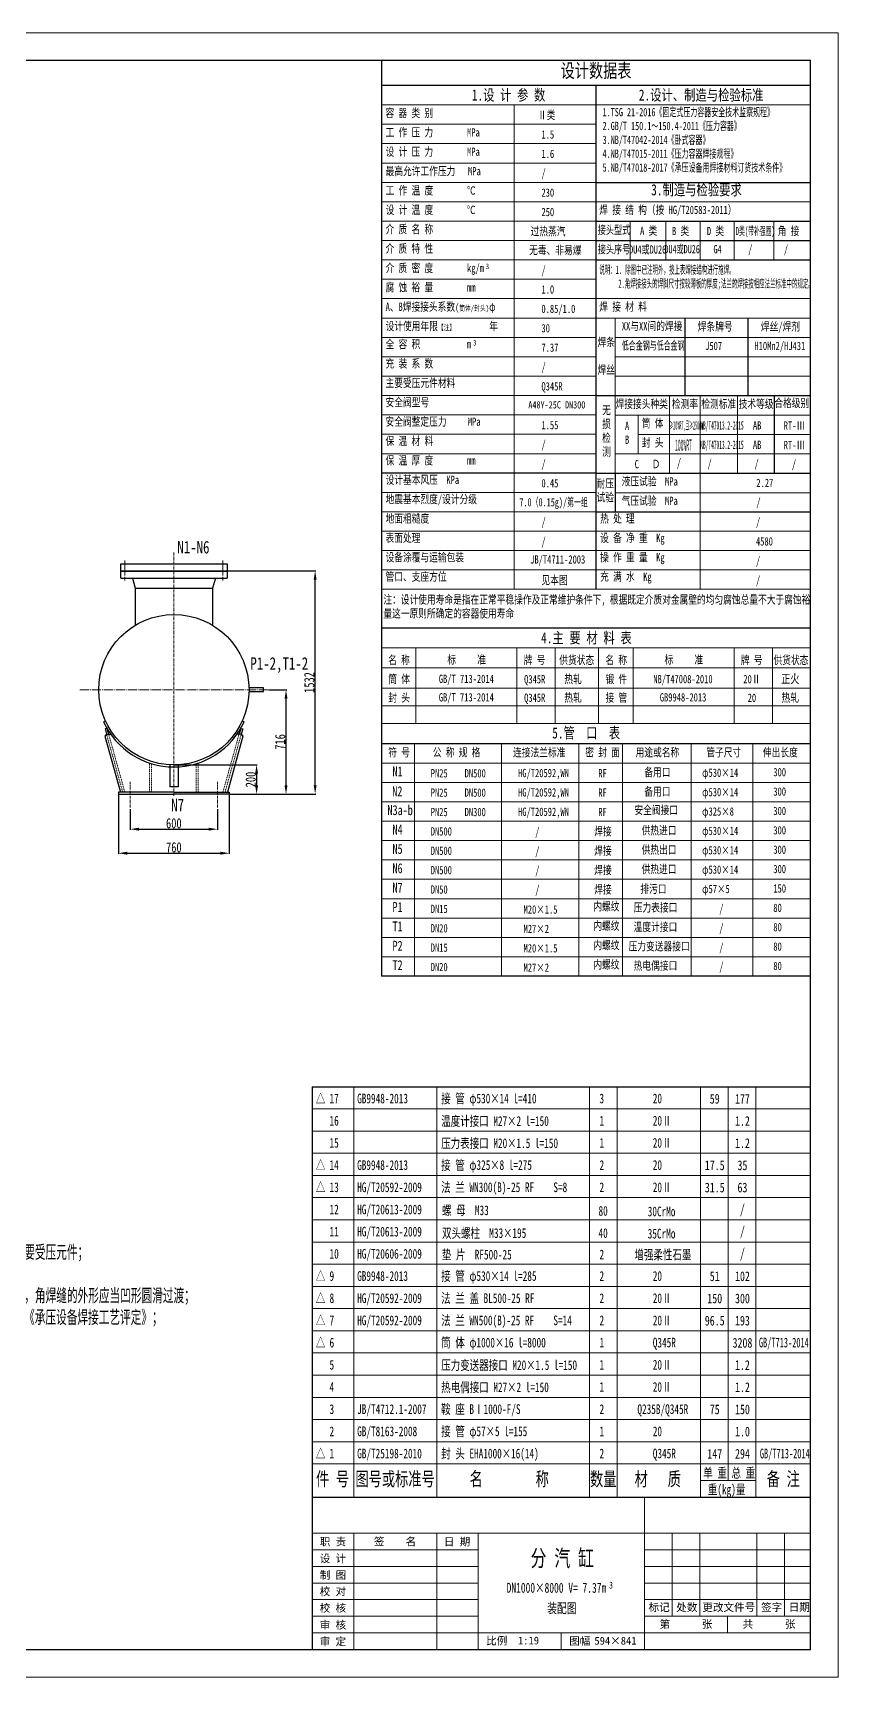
# Model space of a CAD drawing. Header units: millimetres. Extents: x -6371 to 767738, y -126878 to 1396.
# Drawn here: x 519814 to 525342, y -126878 to -115592 of the extents above; entities that cross this region are included whole.
import ezdxf
from ezdxf.enums import TextEntityAlignment as Align

# ---------------------------------------------------------------- set-up
doc = ezdxf.new("R2010")
doc.units = ezdxf.units.MM
doc.header["$LTSCALE"] = 25
doc.header["$PDMODE"] = 1
for name, pattern in [('XX-S', [0.5, 0.3, -0.2]), ('ZXX-L', [3.28, 2.5, -0.3, 0.18, -0.3]), ('ZXX-S', [1.27, 0.75, -0.2, 0.12, -0.2])]:
    doc.linetypes.add(name, pattern=pattern)
doc.layers.get('Defpoints').update_dxf_attribs({"linetype": 'CONTINUOUS'})
for name, color, linetype, lineweight in [('A 粗实线', 1, 'CONTINUOUS', 25), ('B 细实线', 7, 'CONTINUOUS', 15), ('C 文 字', 2, 'CONTINUOUS', 20), ('D 短中心线', 3, 'ZXX-S', 18), ('E 长中心线', 3, 'ZXX-L', 15), ('F 短虚线', 6, 'XX-S', 20), ('J 标注尺寸', 2, 'CONTINUOUS', 15)]:
    doc.layers.add(name, color=color, linetype=linetype, lineweight=lineweight)
doc.styles.add('HZTXT', font='SIMFANG.TTF', dxfattribs={"width": 0.75})
doc.styles.add('标题中文', font='SIMFANG.TTF', dxfattribs={"width": 0.7})
doc.dimstyles.new('通用标注4.0', dxfattribs={"dimtxt": 70, "dimasz": 60, "dimexe": 5, "dimexo": 5, "dimgap": 5, "dimtad": 1, "dimdec": 0, "dimzin": 0, "dimdsep": 46, "dimtxsty": 'HZTXT', "dimcen": 5, "dimadec": 0, "dimazin": 0, "dimtfac": 0.375, "dimtdec": 0, "dimtmove": 2, "dimatfit": 3, "dimfxl": 0, "dimtzin": 0, "dimarcsym": 0})

# ---------------------------------------------------------------- blocks, each defined once
blk = doc.blocks.new('*D105')
at = {"layer": 'Defpoints', "color": 0}
for p in [(520482, -120915), (521082, -120915), (521082, -121058)]:
    blk.add_point(p, dxfattribs=at)
at = {"layer": 'J 标注尺寸', "color": 0, "lineweight": -2}
for p, q in [((520482, -120920), (520482, -121063)), ((521082, -120920), (521082, -121063)), ((520542, -121058), (521022, -121058))]:
    blk.add_line(p, q, dxfattribs=at)
at = {"layer": 'J 标注尺寸', "color": 0}
for points in [[(520542, -121048), (520542, -121068), (520482, -121058)], [(521022, -121048), (521022, -121068), (521082, -121058)]]:
    blk.add_solid(points, dxfattribs=at)
at = {"layer": 'J 标注尺寸', "color": 0, "insert": (520782, -121018), "char_height": 70, "attachment_point": 5, "style": 'HZTXT'}
blk.add_mtext('600', dxfattribs=at)
blk = doc.blocks.new('*D106')
at = {"layer": 'Defpoints', "color": 0}
for p in [(520402, -120817), (521162, -120817), (521162, -121223)]:
    blk.add_point(p, dxfattribs=at)
at = {"layer": 'J 标注尺寸', "color": 0, "lineweight": -2}
for p, q in [((520402, -120822), (520402, -121228)), ((521162, -120822), (521162, -121228)), ((520462, -121223), (521102, -121223))]:
    blk.add_line(p, q, dxfattribs=at)
at = {"layer": 'J 标注尺寸', "color": 0}
for points in [[(520462, -121213), (520462, -121233), (520402, -121223)], [(521102, -121213), (521102, -121233), (521162, -121223)]]:
    blk.add_solid(points, dxfattribs=at)
at = {"layer": 'J 标注尺寸', "color": 0, "insert": (520782, -121183), "char_height": 70, "attachment_point": 5, "style": 'HZTXT'}
blk.add_mtext('760', dxfattribs=at)
blk = doc.blocks.new('*D107')
at = {"layer": 'Defpoints', "color": 0}
for p in [(520782, -120617), (521162, -120817), (521350, -120817)]:
    blk.add_point(p, dxfattribs=at)
at = {"layer": 'J 标注尺寸', "color": 0, "lineweight": -2}
for p, q in [((520787, -120617), (521355, -120617)), ((521350, -120677), (521350, -120757)), ((521167, -120817), (521355, -120817))]:
    blk.add_line(p, q, dxfattribs=at)
at = {"layer": 'J 标注尺寸', "color": 0}
for points in [[(521340, -120677), (521360, -120677), (521350, -120617)], [(521340, -120757), (521360, -120757), (521350, -120817)]]:
    blk.add_solid(points, dxfattribs=at)
at = {"layer": 'J 标注尺寸', "color": 0, "insert": (521310, -120717), "char_height": 70, "attachment_point": 5, "rotation": 90, "style": 'HZTXT'}
blk.add_mtext('200', dxfattribs=at)
blk = doc.blocks.new('*D109')
at = {"layer": 'Defpoints', "color": 0}
for p in [(521427, -120101), (521552, -120101), (521162, -120817)]:
    blk.add_point(p, dxfattribs=at)
at = {"layer": 'J 标注尺寸', "color": 0, "lineweight": -2}
for p, q in [((521432, -120101), (521557, -120101)), ((521552, -120757), (521552, -120161)), ((521167, -120817), (521557, -120817))]:
    blk.add_line(p, q, dxfattribs=at)
at = {"layer": 'J 标注尺寸', "color": 0}
for points in [[(521542, -120161), (521562, -120161), (521552, -120101)], [(521542, -120757), (521562, -120757), (521552, -120817)]]:
    blk.add_solid(points, dxfattribs=at)
at = {"layer": 'J 标注尺寸', "color": 0, "insert": (521512, -120459), "char_height": 70, "attachment_point": 5, "rotation": 90, "style": 'HZTXT'}
blk.add_mtext('716', dxfattribs=at)
blk = doc.blocks.new('*D108')
at = {"layer": 'Defpoints', "color": 0}
for p in [(521047, -119285), (521752, -119285), (521162, -120817)]:
    blk.add_point(p, dxfattribs=at)
at = {"layer": 'J 标注尺寸', "color": 0, "lineweight": -2}
for p, q in [((521052, -119285), (521757, -119285)), ((521752, -120757), (521752, -119345)), ((521167, -120817), (521757, -120817))]:
    blk.add_line(p, q, dxfattribs=at)
at = {"layer": 'J 标注尺寸', "color": 0}
for points in [[(521742, -119345), (521762, -119345), (521752, -119285)], [(521742, -120757), (521762, -120757), (521752, -120817)]]:
    blk.add_solid(points, dxfattribs=at)
at = {"layer": 'J 标注尺寸', "color": 0, "insert": (521712, -120051), "char_height": 70, "attachment_point": 5, "rotation": 90, "style": 'HZTXT'}
blk.add_mtext('1532', dxfattribs=at)

msp = doc.modelspace()

# ---------------------------------------------------------------- linework, layer by layer
at = {"layer": 'A 粗实线'}
for p, q in [((522206.6, -115782.2), (522206.6, -122067.2)), ((525151.6, -115953.5), (522206.6, -115953.5)), ((523679.1, -115953.5), (523679.1, -119411.5)), ((523679.1, -116618.5), (525151.6, -116618.5)), ((523679.1, -116884.5), (525151.6, -116884.5)), ((523679.1, -117017.5), (525151.6, -117017.5)), ((523679.1, -117150.5), (525151.6, -117150.5)), ((524289.6, -117549.5), (524289.6, -118081.5)), ((524722.8, -117549.5), (524722.8, -118081.5)), ((523679.1, -118081.5), (525151.6, -118081.5)), ((524901.9, -118081.5), (524901.9, -118613.5)), ((523679.1, -118613.5), (522206.6, -118613.5)), ((523679.1, -118613.5), (525151.6, -118613.5)), ((523812.1, -118615.3), (523812.1, -118879.5)), ((523679.1, -118879.5), (525151.6, -118879.5)), ((520417.2, -119284.8), (520417.2, -119236.8)), ((520417.2, -119236.8), (521147.2, -119236.8)), ((520417.2, -119284.8), (521147.2, -119284.8)), ((520417.2, -119335.8), (520417.2, -119287.8)), ((520417.2, -119287.8), (521147.2, -119287.8)), ((520474.7, -119287.8), (520474.7, -119284.8)), ((520474.7, -119284.8), (521089.7, -119284.8)), ((521089.7, -119284.8), (521089.7, -119287.8)), ((521147.2, -119236.8), (521147.2, -119284.8)), ((521147.2, -119287.8), (521147.2, -119335.8)), ((520417.2, -119335.8), (521147.2, -119335.8)), ((520497.2, -119335.8), (520517.2, -119402.8)), ((520517.2, -119402.8), (520517.2, -119658)), ((520517.2, -119402.8), (521047.2, -119402.8)), ((521067.2, -119335.8), (521047.2, -119402.8)), ((521047.2, -119402.8), (521047.2, -119658)), ((525151.6, -119679.3), (522206.6, -119679.3)), ((521398.3, -120088), (521298.1, -120088)), ((521298.1, -120113.6), (521398.3, -120113.6)), ((521398.3, -120113.6), (521398.3, -120088)), ((520312.6, -120314.7), (520299.9, -120320.5)), ((520320, -120406.3), (520307.8, -120418.4)), ((520307.8, -120418.4), (520415.1, -120802.8)), ((520323.2, -120365.8), (520309.8, -120369.6)), ((520309.8, -120369.6), (520320, -120406.3)), ((520320, -120406.3), (520349.1, -120406.3)), ((520323.2, -120365.8), (520334.5, -120406.3)), ((521256.6, -120418.4), (521149.3, -120802.8)), ((521244.5, -120406.3), (521215.4, -120406.3)), ((521241.2, -120365.8), (521229.9, -120406.3)), ((521241.2, -120365.8), (521254.7, -120369.6)), ((521254.7, -120369.6), (521244.5, -120406.3)), ((521244.5, -120406.3), (521256.6, -120418.4)), ((521251.8, -120314.7), (521264.6, -120320.5)), ((525151.6, -120471.2), (522206.6, -120471.2)), ((520753.7, -120616), (520753.7, -120766.8)), ((520810.7, -120616), (520810.7, -120766.8)), ((520782.2, -120802.8), (520402.2, -120802.8)), ((520402.2, -120802.8), (520402.2, -120816.8)), ((520402.2, -120816.8), (520782.2, -120816.8)), ((520810.7, -120766.8), (520753.7, -120766.8)), ((520810.7, -120766.8), (520753.7, -120766.8)), ((520782.2, -120802.8), (521162.2, -120802.8)), ((521162.2, -120816.8), (520782.2, -120816.8)), ((521162.2, -120802.8), (521162.2, -120816.8)), ((525151.6, -122067.2), (522206.6, -122067.2)), ((521731.6, -122825.6), (525151.6, -122825.6)), ((521731.6, -125643.2), (525151.6, -125643.2))]:
    msp.add_line(p, q, dxfattribs=at)
at = {"layer": 'A 粗实线', "color": 1}
msp.add_line((521731.6, -122825.6), (521731.6, -126688.2), dxfattribs=at)
at = {"layer": 'A 粗实线', "color": 5}
msp.add_lwpolyline([(509837.6, -126688.2), (525151.6, -126688.2), (525151.6, -115782.2), (509837.6, -115782.2)], close=True, dxfattribs=at)
at = {"layer": 'A 粗实线'}
msp.add_circle((520782.2, -120100.8), 516, dxfattribs=at)
for start, end in [(204.48738, 270), (270, 335.51262)]:
    msp.add_arc((520782.2, -120100.8), 530, start, end, dxfattribs=at)
at = {"layer": 'B 细实线'}
for p, q in [((525151.6, -116086.5), (522206.6, -116086.5)), ((523118.6, -116086.5), (523118.6, -119411.5)), ((523679.1, -116219.5), (522206.6, -116219.5)), ((523679.1, -116352.5), (522206.6, -116352.5)), ((523679.1, -116485.5), (522206.6, -116485.5)), ((523679.1, -116618.5), (522206.6, -116618.5)), ((523679.1, -116751.5), (522206.6, -116751.5)), ((525151.6, -116751.5), (523679.1, -116751.5)), ((523679.1, -116884.5), (522206.6, -116884.5)), ((523913.9, -116884.5), (523913.9, -117150.5)), ((524159, -116884.5), (524159, -117150.5)), ((524394, -116884.5), (524394, -117150.5)), ((524629.2, -116884.5), (524629.2, -117150.5)), ((524900.1, -116884.5), (524900.1, -117150.5)), ((523679.1, -117017.5), (522206.6, -117017.5)), ((523679.1, -117150.5), (522206.6, -117150.5)), ((523679.1, -117283.5), (522206.6, -117283.5)), ((523679.1, -117416.5), (522206.6, -117416.5)), ((525151.6, -117416.5), (523679.1, -117416.5)), ((523679.1, -117549.5), (522206.6, -117549.5)), ((525151.6, -117549.5), (523679.1, -117549.5)), ((523812.1, -117549.5), (523812.1, -118615.3)), ((523679.1, -117682.5), (522206.6, -117682.5)), ((525151.6, -117682.5), (523812.1, -117682.5)), ((523679.1, -117815.5), (522206.6, -117815.5)), ((525151.6, -117815.5), (523812.1, -117815.5)), ((523679.1, -117948.5), (522206.6, -117948.5)), ((525151.6, -117948.5), (523812.1, -117948.5)), ((523679.1, -118081.5), (522206.6, -118081.5)), ((524185.3, -118083.3), (524185.3, -118613.5)), ((524394.4, -118081.5), (524394.4, -119411.5)), ((524650.6, -118083.3), (524650.6, -118613.5)), ((523679.1, -118214.5), (522206.6, -118214.5)), ((525151.6, -118216.3), (523812.1, -118216.3)), ((523969.4, -118216.3), (523969.4, -118482.3)), ((523679.1, -118347.5), (522206.6, -118347.5)), ((525151.6, -118349.3), (523969.4, -118349.3)), ((525151.6, -118349.3), (524002.1, -118349.3)), ((523679.1, -118480.5), (522206.6, -118480.5)), ((525151.6, -118482.3), (523812.1, -118482.3)), ((523679.1, -118746.5), (522206.6, -118746.5)), ((525151.6, -118748.3), (523812.1, -118748.3)), ((523679.1, -118879.5), (522206.6, -118879.5)), ((523679.1, -119012.5), (522206.6, -119012.5)), ((523679.1, -119012.5), (525151.6, -119012.5)), ((523679.1, -119145.5), (522206.6, -119145.5)), ((523679.1, -119145.5), (525151.6, -119145.5)), ((523679.1, -119278.5), (522206.6, -119278.5)), ((523679.1, -119278.5), (525151.6, -119278.5)), ((523679.1, -119411.5), (522206.6, -119411.5)), ((523679.1, -119411.5), (525151.6, -119411.5)), ((525151.6, -119812.3), (522206.6, -119812.3)), ((522443.3, -120332.9), (522443.3, -119812.3)), ((523137.1, -120332.9), (523137.1, -119812.3)), ((523400.4, -120332.9), (523400.4, -119812.3)), ((523697.5, -120332.9), (523697.5, -119812.3)), ((523934.2, -120332.9), (523934.2, -119812.3)), ((524628, -120332.9), (524628, -119812.3)), ((524891.3, -120332.9), (524891.3, -119812.3)), ((522206.6, -119951.5), (525151.6, -119951.5)), ((522206.6, -120089.7), (525151.6, -120089.7)), ((525151.6, -120211.3), (522206.6, -120211.3)), ((525151.6, -120332.9), (522206.6, -120332.9)), ((525151.6, -120471.2), (522206.6, -120471.2)), ((522434.6, -120471.2), (522434.6, -122067.2)), ((523031.3, -120471.2), (523031.3, -122067.2)), ((523562, -120471.2), (523562, -122067.2)), ((523862.2, -120471.2), (523862.2, -122067.2)), ((524332.1, -120471.2), (524332.1, -122067.2)), ((524756.5, -120471.2), (524756.5, -122067.2)), ((525151.6, -120604.2), (522206.6, -120604.2)), ((525151.6, -120737.2), (522206.6, -120737.2)), ((525151.6, -120870.2), (522206.6, -120870.2)), ((525151.6, -121003.2), (522206.6, -121003.2)), ((525151.6, -121136.2), (522206.6, -121136.2)), ((525151.6, -121269.2), (522206.6, -121269.2)), ((525151.6, -121402.2), (522206.6, -121402.2)), ((525151.6, -121535.2), (522206.6, -121535.2)), ((525151.6, -121668.2), (522206.6, -121668.2)), ((525151.6, -121801.2), (522206.6, -121801.2)), ((525151.6, -121934.2), (522206.6, -121934.2)), ((522017.2, -125643.2), (522017.2, -122825.6)), ((522588.3, -125643.2), (522588.3, -122825.6)), ((523635.4, -125643.2), (523635.4, -122825.6)), ((523825.8, -125643.2), (523825.8, -122825.6)), ((524396.9, -125643.2), (524396.9, -122825.6)), ((524587.3, -125529), (524587.3, -122825.6)), ((524777.7, -125643.2), (524777.7, -122825.6)), ((521731.6, -122977.9), (525151.6, -122977.9)), ((521731.6, -123130.2), (525151.6, -123130.2)), ((521731.6, -123282.5), (525151.6, -123282.5)), ((521731.6, -123434.8), (525151.6, -123434.8)), ((521731.6, -123587.1), (525151.6, -123587.1)), ((521731.6, -123739.4), (525151.6, -123739.4)), ((521731.6, -123891.7), (525151.6, -123891.7)), ((521731.6, -124044), (525151.6, -124044)), ((521731.6, -124196.3), (525151.6, -124196.3)), ((521731.6, -124348.6), (525151.6, -124348.6)), ((521731.6, -124500.9), (525151.6, -124500.9)), ((521731.6, -124653.2), (525151.6, -124653.2)), ((521731.6, -124805.5), (525151.6, -124805.5)), ((521731.6, -124957.8), (525151.6, -124957.8)), ((521731.6, -125110.1), (525151.6, -125110.1)), ((521731.6, -125262.4), (525151.6, -125262.4)), ((521731.6, -125414.8), (525151.6, -125414.8)), ((524396.9, -125529), (524777.7, -125529)), ((524011.6, -125643.2), (524011.6, -126688.2)), ((521731.6, -125890.2), (525151.6, -125890.2)), ((522016.6, -125890.2), (522016.6, -126688.2)), ((522586.6, -125890.2), (522586.6, -126688.2)), ((522871.6, -125890.2), (522871.6, -126688.2)), ((524201.6, -125890.2), (524201.6, -126460.2)), ((524391.6, -125890.2), (524391.6, -126460.2)), ((524783.9, -125890.2), (524783.9, -126460.2)), ((524973.9, -125890.2), (524973.9, -126460.2)), ((521731.6, -126004.2), (522871.6, -126004.2)), ((524011.6, -126004.2), (525151.6, -126004.2)), ((521731.6, -126118.2), (522871.6, -126118.2)), ((524011.6, -126118.2), (525151.6, -126118.2)), ((521731.6, -126232.2), (522871.6, -126232.2)), ((524011.6, -126232.2), (525151.6, -126232.2)), ((521731.6, -126346.2), (522871.6, -126346.2)), ((524011.6, -126346.2), (525151.6, -126346.2)), ((521731.6, -126460.2), (522871.6, -126460.2)), ((524011.6, -126460.2), (525151.6, -126460.2)), ((524581.6, -126574.2), (524581.6, -126460.2)), ((521731.6, -126574.2), (525151.6, -126574.2)), ((523441.6, -126574.2), (523441.6, -126688.2))]:
    msp.add_line(p, q, dxfattribs=at)
msp.add_lwpolyline([(509362.6, -126878.2), (525341.6, -126878.2), (525341.6, -115592.2), (509362.6, -115592.2)], close=True, dxfattribs=at)
at = {"layer": 'D 短中心线'}
for p, q in [((520782.2, -119158.7), (520782.2, -120830.9)), ((520446, -119212.8), (520446, -119308.8)), ((520446, -119263.8), (520446, -119359.8)), ((521118.5, -119212.8), (521118.5, -119308.8)), ((521118.5, -119263.8), (521118.5, -119359.8)), ((520482.2, -120732.8), (520482.2, -120914.8)), ((521082.2, -120732.8), (521082.2, -120914.8))]:
    msp.add_line(p, q, dxfattribs=at)
at = {"layer": 'E 长中心线'}
msp.add_line((520137.2, -120100.8), (521427.2, -120100.8), dxfattribs=at)
at = {"layer": 'F 短虚线'}
for p, q in [((520430.7, -120802.8), (520320, -120406.3)), ((520445.2, -120802.8), (520334.5, -120406.3)), ((521119.2, -120802.8), (521229.9, -120406.3)), ((521133.8, -120802.8), (521244.5, -120406.3)), ((520615.2, -120802.8), (520615.2, -120603.8)), ((520629.2, -120802.8), (520629.2, -120608.2)), ((520935.2, -120802.8), (520935.2, -120608.2)), ((520949.2, -120802.8), (520949.2, -120603.8))]:
    msp.add_line(p, q, dxfattribs=at)

# ---------------------------------------------------------------- texts
at = {"layer": 'A 粗实线', "color": 2, "style": 'HZTXT'}
for s, width, p in [('A 类', 0.75, (524041.3, -116950.2)), ('B 类', 0.75, (524260.2, -116952.1)), ('D 类', 0.75, (524500.2, -116952.1)), ('D类(带补强圈)', 0.5, (524773.1, -116952.1)), ('角 接', 0.75, (525001.3, -116952.1)), ('DU4或DU26 ', 0.7, (524048.6, -117078.8)), ('DU4或DU26 ', 0.6, (524285.1, -117076.7)), ('G4', 0.7, (524514.4, -117076.7)), ('/', 0.7, (524738.5, -117076.7)), ('/', 0.7, (524984.3, -117076.7))]:
    msp.add_text(s, height=57, dxfattribs=dict(at, width=width)).set_placement(p, align=Align.MIDDLE_CENTER)
at = {"layer": 'A 粗实线', "color": 2, "char_height": 57, "width": 238.476, "attachment_point": 1, "style": 'HZTXT'}
for s, insert in [('{\\W0.7;接头型式}', (523691.8, -116915.8)), ('{\\W0.7;接头序号}', (523691.8, -117048.8))]:
    msp.add_mtext(s, dxfattribs=dict(at, insert=insert))
at = {"layer": 'C 文 字', "style": 'HZTXT', "width": 0.75}
for s, p in [('名 称', (522253.1, -119925.6)), ('标     准', (522659.2, -119922.9)), ('牌 号', (523183.5, -119925.6)), ('供货状态', (523427.7, -119925.6)), ('名 称', (523744, -119925.6)), ('标     准', (524150.1, -119922.9)), ('牌 号', (524674.5, -119925.6)), ('供货状态', (524897.9, -119925.6))]:
    msp.add_text(s, height=57, dxfattribs=at).set_placement(p)
for s, height, p in [('筒 体', 57, (522328.6, -120056.3)), ('GB/T 713-2014', 57, (522789.7, -120054.5)), ('Q345R', 57, (523259.1, -120057.2)), ('热轧', 57, (523522.4, -120056.3)), ('锻 件', 57, (523819.5, -120056.3)), ('NB/T47008-2010', 57, (524276.7, -120056.3)), ('20Ⅱ', 57, (524750, -120056.3)), ('正火', 59.64, (525013.3, -120056.3)), ('封 头', 57, (522328.6, -120184)), ('GB/T 713-2014', 57, (522789.7, -120181.3)), ('Q345R', 57, (523259.1, -120184)), ('热轧', 57, (523522.4, -120184)), ('接 管', 57, (523819.5, -120184)), ('GB9948-2013', 57, (524277.5, -120181.4)), ('20', 57, (524750, -120184.4)), ('热轧', 57, (525013.3, -120184.4))]:
    msp.add_text(s, height=height, dxfattribs=at).set_placement(p, align=Align.CENTER)
for s, height, p in [('59', 66.63, (524494.7, -122908.8)), ('177', 66.63, (524685, -122908.8)), ('1.2', 66.63, (524685, -123061.1)), ('1.2', 66.63, (524685, -123213.4)), ('17.5', 66.63, (524494.7, -123365.7)), ('35', 66.63, (524685, -123365.7)), ('31.5', 66.63, (524494.7, -123518)), ('63', 66.63, (524685, -123518)), ('/', 66.6, (524685, -123670.3)), ('/', 66.6, (524685, -123822.6)), ('/', 66.6, (524685, -123974.9)), ('51', 66.63, (524494.7, -124127.2)), ('102', 66.63, (524685, -124127.2)), ('150', 66.63, (524494.7, -124279.5)), ('300', 66.63, (524685, -124279.5)), ('96.5', 66.63, (524494.7, -124431.8)), ('193', 66.63, (524685, -124431.8)), ('3208', 66.63, (524685, -124584.1)), ('1.2', 66.63, (524685, -124736.4)), ('1.2', 66.63, (524685, -124888.7)), ('75', 66.63, (524494.7, -125041)), ('150', 66.63, (524685, -125041)), ('1.0', 66.63, (524685, -125193.3)), ('147', 66.63, (524494.7, -125345.6)), ('294', 66.63, (524685, -125345.6))]:
    msp.add_text(s, height=height, dxfattribs=at).set_placement(p, align=Align.MIDDLE)
at = {"layer": 'C 文 字', "style": '标题中文', "oblique": 0.5}
msp.add_text('职 责', height=53.2, rotation=0.09587, dxfattribs=at).set_placement((521873.9, -125948.3), align=Align.MIDDLE_CENTER)
for s, p in [('签    名', (522300.5, -125946.3)), ('日 期', (522725.9, -125947.4)), ('设 计', (521873.9, -126062.3)), ('制 图', (521873.9, -126176.3)), ('校 对', (521873.9, -126288.3)), ('校 核', (521873.9, -126402.3)), ('标记', (524112.9, -126397.2)), ('处数', (524302.9, -126397.2)), ('更改文件号', (524590.9, -126397.2)), ('签字', (524885.1, -126397.2)), ('日期', (525075.1, -126397.2)), ('审 核', (521873.9, -126518.3)), ('第      张', (524297.2, -126513)), ('共      张', (524867.2, -126513)), ('审 定', (521873.9, -126632.3)), ('比例', (522998.2, -126627.4)), ('1:19', (523216.4, -126627.4)), ('图幅', (523568.2, -126629.1)), ('594×841', (523813.2, -126629.1))]:
    msp.add_text(s, height=53.2, rotation=0.09587, dxfattribs=at).set_placement(p, align=Align.MIDDLE)
at = {"layer": 'C 文 字', "attachment_point": 1, "style": 'HZTXT'}
for s, insert, char_height, width in [('设计数据表', (523436.9, -115803.8), 95, 1472.5), ('1.设 计 参 数', (522827.2, -115980.5), 76, 912), ('2.设计、制造与检验标准', (523973.8, -115980.5), 76, 912), ('容 器 类 别', (522235.3, -116113.5), 57, 912), ('Ⅱ类', (523281, -116127.8), 57, 912), ('{\\W0.6;\\C2;1.TSG 21-2016《固定式压力容器安全技术监察规程》\\P2.GB/T 150.1～150.4-2011《压力容器》\\P3.NB/T47042-2014《卧式容器》 \\P4.NB/T47015-2011《压力容器焊接规程》\\P5.NB/T47018-2017《承压设备用焊接材料订货技术条件》}', (523724.8, -116107.6), 57, 1504.116), ('工 作 压 力        MPa', (522235.3, -116246.5), 57, 912), ('1.5', (523305.3, -116260.8), 57, 912), ('设 计 压 力        MPa', (522235.3, -116379.5), 57, 912), ('1.6', (523305.3, -116393.8), 57, 912), ('最高允许工作压力   MPa', (522235.3, -116512.5), 57, 912), ('/', (523305.3, -116526.8), 57, 912), ('工 作 温 度        ℃', (522235.3, -116645.5), 57, 912), ('230', (523305.3, -116659.8), 57, 912), (' 3.制造与检验要求', (524019.8, -116630.9), 76, 912), ('设 计 温 度        ℃', (522235.3, -116778.5), 57, 912), ('250', (523305.3, -116792.8), 57, 912), (' 焊 接 结 构（按 HG/T20583-2011）', (523673.1, -116778.5), 57, 1269.277), ('介 质 名 称', (522235.3, -116911.5), 57, 912), ('过热蒸汽', (523230.8, -116925.8), 57, 912), ('介 质 特 性', (522235.3, -117044.5), 57, 912), ('无毒、非易爆', (523220.9, -117054.8), 57, 912), ('介 质 密 度        kg/m', (522235.3, -117177.5), 57, 912), ('3', (522922.7, -117175.7), 38, 912), ('/', (523305.3, -117191.8), 57, 912), ('{\\W0.47;说明：1. 除图中已注明外，按上表焊接结构进行施焊。\\P      2.角焊接接头的焊脚尺寸按较薄板的厚度;法兰的焊接按相应法兰标准中的规定。}', (523702.5, -117189.4), 57, 1611.166), ('腐 蚀 裕 量        mm', (522235.3, -117310.5), 57, 912), ('1.0', (523305.3, -117324.8), 57, 912), ('A、B焊接接头系数{\\H0.8333x;(\\H0.8x;筒体/封头)}φ{\\H0.8333x;        } ', (522235.3, -117443.5), 57, 912), ('0.85/1.0', (523305.3, -117457.8), 57, 912), (' 焊 接 材 料', (523673.1, -117443.5), 57, 1269.277), ('设计使用年限{\\H0.6667x;【\\H1x;注】}        年', (522235.3, -117576.5), 57, 912), ('30', (523305.3, -117590.8), 57, 912), ('XX与XX间的焊接', (523856.9, -117576.5), 57, 912), ('焊条牌号', (524378.2, -117579.2), 57, 912), ('焊丝/焊剂', (524811.4, -117579.2), 57, 912), ('全 容 积           m', (522235.3, -117700.4), 57, 912), ('3', (522836.8, -117700.1), 38, 912), ('焊条\\P\\P焊丝', (523690.1, -117686.1), 57, 912), ('{\\W0.6;低合金钢与低合金钢}', (523856.9, -117709.5), 57, 912), ('J507', (524428.9, -117712.2), 57, 912), ('H10Mn2/HJ431', (524767.2, -117712.2), 57, 912), ('充 装 系 数', (522235.3, -117833.4), 57, 912), ('7.37', (523305.3, -117723.8), 57, 912), ('/', (523305.3, -117856.8), 57, 912), ('主要受压元件材料', (522235.3, -117966.4), 57, 912), ('Q345R', (523305.3, -117989.8), 57, 912), ('安全阀型号    ', (522235.3, -118099.4), 57, 912), ('{\\fSimSun|b0|i0|c134|p0;\\H0.875x;A48Y-25C DN300}', (523215, -118120.3), 57, 912), ('无\\P损\\P检\\P测', (523721.9, -118153.3), 57, 912), ('焊接接头种类', (523814, -118110.3), 57, 912), ('检测率', (524200.8, -118110.3), 57, 912), ('检测标准', (524402.8, -118110.3), 57, 912), ('技术等级', (524659.1, -118110.3), 57, 912), ('合格级别', (524903.8, -118104.5), 57, 912), ('安全阀整定压力     MPa', (522235.3, -118232.4), 57, 912), ('1.55', (523305.3, -118255.8), 57, 912), ('A\\PB', (523878.6, -118261), 57, 912), ('筒 体', (523994, -118243.3), 57, 912), ('{\\W0.3;≥20%RT,且≥250mm}', (524182.3, -118257.6), 57, 912), ('{\\W0.4;NB/T47013.2-2015}', (524395.4, -118257.6), 57, 912), ('AB', (524756.8, -118257.6), 57, 912), ('RT-Ⅲ', (524968.3, -118259.6), 57, 912), ('保 温 材 料', (522235.3, -118365.4), 57, 912), ('/', (523305.3, -118388.8), 57, 912), ('封 头', (523994, -118376.3), 57, 912), ('\\W0.3;100%RT', (524222.5, -118382.6), 78.235, 912), ('{\\W0.4;NB/T47013.2-2015}', (524395.4, -118390.6), 57, 912), ('保 温 厚 度        mm', (522235.3, -118498.4), 57, 912), ('AB', (524756.8, -118390.6), 57, 912), ('RT-Ⅲ', (524968.3, -118392.6), 57, 912), ('/', (523305.3, -118521.8), 57, 912), ('C   Ｄ', (523945.1, -118523.6), 57, 912), ('/', (524234.7, -118514.3), 57, 912), ('/', (524445.1, -118519), 57, 912), ('/', (524768.1, -118519), 57, 912), ('/', (525024.1, -118523.6), 57, 912), ('设计基本风压  KPa', (522235.3, -118631.4), 57, 912), ('0.45', (523305.3, -118654.8), 57, 912), ('耐压\\P试验', (523683.2, -118656.6), 57, 912), ('液压试验  MPa', (523856, -118642.3), 57, 912), ('2.27', (524780.2, -118652.4), 57, 912), ('地震基本烈度/设计分级', (522235.3, -118764.4), 57, 912), ('{\\W0.6;7.0（0.15g)/第一组}', (523153.8, -118785.2), 57, 912), ('气压试验  MPa', (523856, -118775.3), 57, 912), ('/', (524780.2, -118785.4), 57, 912), ('地面粗糙度', (522235.3, -118897.4), 57, 912), ('/', (523305.3, -118920.8), 57, 912), ('热 处 理', (523707.8, -118897.4), 57, 912), ('/', (524777.8, -118920.8), 57, 912), ('表面处理', (522235.3, -119030.4), 57, 912), ('/', (523305.3, -119053.8), 57, 912), ('设 备 净 重  Kg', (523707.8, -119030.4), 57, 912), ('4580', (524777.8, -119053.8), 57, 912), ('设备涂覆与运输包装', (522235.3, -119163.4), 57, 912), ('  JB/T4711-2003', (523169.8, -119177.8), 57, 912), ('操 作 重 量  Kg', (523707.8, -119163.4), 57, 912), ('管口、支座方位', (522235.3, -119296.4), 57, 912), ('充 满 水  Kg', (523707.8, -119296.4), 57, 912), ('/', (524777.8, -119186.8), 57, 912), ('见本图', (523305.3, -119319.8), 57, 912), ('/', (524777.8, -119319.8), 57, 912), ('{\\C2;注：设计使用寿命是指在正常平稳操作及正常维护条件下, 根据既定介质对金属壁的均匀腐蚀总量不大于腐蚀裕量这一原则所确定的容器使用寿命}', (522220.2, -119453.5), 57, 2929.795), ('4.主 要 材 料 表', (523303.1, -119706.3), 76, 912), ('5.管  口  表', (523379.2, -120359.1), 76, 912), (' 符 号', (522225.1, -120502.2), 57, 912), ('公 称 规 格', (522559.6, -120502.2), 57, 912), ('连接法兰标准', (523110.6, -120502.2), 57, 912), ('密 封 面', (523605.9, -120502.2), 57, 912), ('用途或名称', (523951.7, -120502.2), 57, 912), ('管子尺寸', (524436.8, -120502.2), 57, 912), ('伸出长度', (524825.7, -120502.2), 57, 912), ('N1', (522282.8, -120627.1), 68.4, 1094.4), ('PN25    DN500', (522545.4, -120645.5), 57, 912), ('HG/T20592,WN', (523144.9, -120643.9), 57, 912), ('RF', (523695.6, -120645.6), 57, 912), ('备用口', (524011.6, -120638.7), 57, 912), ('φ530×14', (524407.9, -120641.9), 57, 912), ('300', (524897, -120637.9), 57, 912), ('N2 ', (522281.1, -120763.3), 68.4, 1094.4), ('PN25    DN500', (522545.4, -120778.5), 57, 912), ('HG/T20592,WN', (523144.9, -120776.9), 57, 912), ('RF', (523695.6, -120778.6), 57, 912), ('备用口', (524011.6, -120771.7), 57, 912), ('φ530×14', (524407.9, -120774.9), 57, 912), ('300', (524897, -120770.9), 57, 912), ('N3a-b', (522248.3, -120893.1), 68.4, 1094.4), ('PN25    DN300', (522545.4, -120911.5), 57, 912), ('HG/T20592,WN', (523144.9, -120909.9), 57, 912), ('RF', (523695.6, -120911.6), 57, 912), ('安全阀接口', (523943.3, -120898.4), 57, 912), ('φ325×8', (524407.9, -120907.9), 57, 912), ('300', (524897, -120903.9), 57, 912), ('N4', (522282.8, -121026.1), 68.4, 1094.4), ('DN500', (522545.4, -121044.5), 57, 912), ('/', (523262.3, -121047.1), 57, 912), ('焊接', (523667.7, -121044.6), 57, 912), ('供热进口', (523993, -121037.7), 57, 912), ('φ530×14', (524407.9, -121040.9), 57, 912), ('300', (524897, -121036.9), 57, 912), ('N5', (522282.8, -121159.1), 68.4, 1094.4), ('DN500', (522545.4, -121177.5), 57, 912), ('/', (523262.3, -121180.1), 57, 912), ('焊接', (523667.7, -121177.6), 57, 912), ('供热出口', (523993, -121170.7), 57, 912), ('φ530×14', (524407.9, -121173.9), 57, 912), ('300', (524897, -121169.9), 57, 912), ('N6', (522282.8, -121292.1), 68.4, 1094.4), ('DN500', (522545.4, -121310.5), 57, 912), ('/', (523262.3, -121313.1), 57, 912), ('焊接', (523667.7, -121310.6), 57, 912), ('供热进口', (523993, -121303.7), 57, 912), ('φ530×14', (524407.9, -121306.9), 57, 912), ('300', (524897, -121302.9), 57, 912), ('N7', (522282.8, -121425.1), 68.4, 1094.4), ('焊接', (523667.7, -121443.6), 57, 912), ('排污口', (523984, -121439.9), 57, 912), ('150', (524897, -121435.9), 57, 912), ('DN50', (522545.4, -121443.5), 57, 912), ('/', (523262.3, -121446.1), 57, 912), ('φ57×5', (524407.9, -121439.9), 57, 912), ('P1', (522282.8, -121558.1), 68.4, 1094.4), ('DN15', (522545.4, -121576.5), 57, 912), ('M20×1.5', (523182.5, -121580.7), 57, 912), ('内螺纹', (523661.4, -121559.5), 57, 912), ('压力表接口', (523939.1, -121567.3), 57, 912), ('/', (524526.2, -121572.9), 57, 912), ('80', (524897, -121568.9), 57, 912), ('T1', (522282.8, -121691.1), 68.4, 1094.4), ('DN20', (522545.4, -121709.5), 57, 912), ('M27×2', (523182.5, -121713.7), 57, 912), ('内螺纹', (523661.4, -121692.5), 57, 912), ('温度计接口', (523938.2, -121700.3), 57, 912), ('/', (524526.2, -121705.9), 57, 912), ('80', (524897, -121701.9), 57, 912), ('P2', (522282.8, -121824.1), 68.4, 1094.4), ('DN15', (522545.4, -121842.5), 57, 912), ('M20×1.5', (523182.5, -121846.7), 57, 912), ('内螺纹', (523661.4, -121825.5), 57, 912), ('压力变送器接口', (523903.6, -121833.3), 57, 912), ('/', (524526.2, -121838.9), 57, 912), ('80', (524897, -121834.9), 57, 912), ('T2', (522282.8, -121957.1), 68.4, 1094.4), ('DN20', (522545.4, -121975.5), 57, 912), ('M27×2', (523182.5, -121979.7), 57, 912), ('内螺纹', (523661.4, -121958.5), 57, 912), ('热电偶接口', (523938.2, -121966.3), 57, 912), ('/', (524526.2, -121971.9), 57, 912), ('80', (524897, -121967.9), 57, 912)]:
    msp.add_mtext(s, dxfattribs=dict(at, insert=insert, char_height=char_height, width=width))
at = {"layer": 'J 标注尺寸', "style": '标题中文'}
for s, height, width, p in [('△', 66.6, 0.7, (521756.5, -122939.8)), ('17', 66.63, 0.7, (521850.7, -122939.8)), ('GB9948-2013', 66.632, 0.7, (522040.1, -122939.8)), ('接 管 φ530×14 l=410', 66.632, 0.7, (522616.9, -122939.8)), ('3', 66.6, 0.7, (523703.6, -122939.8)), ('20', 66.63, 0.7, (524069.4, -122939.8)), ('16', 66.63, 0.7, (521850.7, -123092.1)), ('温度计接口 M27×2 l=150', 66.632, 0.7, (522616.9, -123094.5)), ('1', 66.6, 0.7, (523703.6, -123092.1)), ('20Ⅱ', 66.63, 0.7, (524069.4, -123092.1)), ('15', 66.63, 0.7, (521850.7, -123244.4)), ('压力表接口 M20×1.5 l=150', 66.632, 0.7, (522616.9, -123246.8)), ('1', 66.6, 0.7, (523703.6, -123244.4)), ('20Ⅱ', 66.63, 0.7, (524069.4, -123244.4)), ('△', 66.6, 0.7, (521756.5, -123396.7)), ('14', 66.63, 0.7, (521850.7, -123396.8)), ('GB9948-2013', 66.632, 0.7, (522040.1, -123396.8)), ('接 管 φ325×8 l=275', 66.632, 0.7, (522616.9, -123396.7)), ('2', 66.6, 0.7, (523703.6, -123396.7)), ('20', 66.63, 0.7, (524069.4, -123396.7)), ('△', 66.6, 0.7, (521756.5, -123549.1)), ('13', 66.63, 0.7, (521850.7, -123549.1)), ('HG/T20592-2009', 66.632, 0.7, (522040.1, -123549.1)), ('法 兰 WN300(B)-25 RF', 66.632, 0.7, (522616.9, -123549.1)), ('S=8', 66.63, 0.7, (523387, -123549.1)), ('2', 66.6, 0.7, (523703.6, -123549.1)), ('20Ⅱ', 66.63, 0.7, (524069.4, -123549.1)), ('12', 66.63, 0.7, (521850.7, -123701.4)), ('HG/T20613-2009', 66.632, 0.7, (522040.1, -123701.4)), ('11', 66.63, 0.7, (521850.7, -123853.7)), ('HG/T20613-2009', 66.632, 0.7, (522040.1, -123853.7)), ('10', 66.63, 0.7, (521850.7, -124006)), ('HG/T20606-2009', 66.632, 0.7, (522040.1, -124006)), ('2', 66.6, 0.7, (523703.6, -124010)), ('△', 66.6, 0.7, (521756.5, -124158.3)), ('9', 66.6, 0.7, (521850.7, -124158.3)), ('GB9948-2013', 66.632, 0.7, (522040.1, -124158.3)), ('接 管 φ530×14 l=285', 66.632, 0.7, (522616.9, -124158.3)), ('2', 66.6, 0.7, (523703.6, -124158.3)), ('20', 66.63, 0.7, (524069.4, -124158.3)), ('△', 66.6, 0.7, (521756.5, -124310.6)), ('8', 66.6, 0.7, (521850.7, -124310.6)), ('HG/T20592-2009', 66.632, 0.7, (522040.1, -124310.6)), ('法 兰 盖 BL500-25 RF', 66.632, 0.7, (522616.9, -124310.6)), ('2', 66.6, 0.7, (523703.6, -124310.6)), ('20Ⅱ', 66.63, 0.7, (524069.4, -124310.6)), ('△', 66.6, 0.7, (521756.5, -124462.9)), ('7', 66.6, 0.7, (521850.7, -124462.9)), ('HG/T20592-2009', 66.632, 0.7, (522040.1, -124462.9)), ('法 兰 WN500(B)-25 RF', 66.632, 0.7, (522616.9, -124462.9)), ('S=14', 66.63, 0.7, (523387, -124462.9)), ('2', 66.6, 0.7, (523703.6, -124462.9)), ('20Ⅱ', 66.63, 0.7, (524069.4, -124462.9)), ('△', 66.6, 0.7, (521756.5, -124615.2)), ('6', 66.6, 0.7, (521850.7, -124615.2)), ('筒 体 φ1000×16 l=8000', 66.632, 0.7, (522616.9, -124615.2)), ('1', 66.6, 0.7, (523703.6, -124615.2)), ('Q345R', 66.63, 0.7, (524069.4, -124615.2)), ('GB/T713-2014', 66.632, 0.6, (524797.7, -124615.2)), ('5', 66.6, 0.7, (521850.7, -124767.5)), ('压力变送器接口 M20×1.5 l=150', 66.632, 0.7, (522616.9, -124769.8)), ('1', 66.6, 0.7, (523703.6, -124767.5)), ('20Ⅱ', 66.63, 0.7, (524069.4, -124767.5)), ('4', 66.6, 0.7, (521850.7, -124919.8)), ('热电偶接口 M27×2 l=150', 66.632, 0.7, (522616.9, -124922.1)), ('1', 66.6, 0.7, (523703.6, -124919.8)), ('20Ⅱ', 66.63, 0.7, (524069.4, -124919.8)), ('3', 66.6, 0.7, (521850.7, -125072.1)), ('JB/T4712.1-2007', 66.632, 0.7, (522040.1, -125072.1)), ('鞍 座 BⅠ1000-F/S   ', 66.632, 0.7, (522616.9, -125072.1)), ('2', 66.6, 0.7, (523703.6, -125072.1)), ('Q235B/Q345R', 66.632, 0.7, (523963.9, -125072.1)), ('2', 66.6, 0.7, (521850.7, -125224.4)), ('GB/T8163-2008', 66.632, 0.7, (522040.1, -125224.4)), ('接 管 φ57×5 l=155', 66.632, 0.7, (522616.9, -125224.4)), ('1', 66.6, 0.7, (523703.6, -125224.4)), ('20', 66.63, 0.7, (524069.4, -125224.4)), ('△', 66.6, 0.7, (521756.5, -125376.7)), ('1', 66.6, 0.7, (521850.7, -125376.7)), ('GB/T25198-2010', 66.632, 0.7, (522040.1, -125376.7)), ('封 头 EHA1000×16(14)', 66.632, 0.7, (522616.9, -125376.7)), ('2', 66.6, 0.7, (523703.6, -125376.7)), ('Q345R', 66.63, 0.7, (524069.4, -125376.7)), ('GB/T713-2014', 66.632, 0.6, (524804.3, -125376.7)), ('件 号', 95.15, 0.7, (521757.7, -125565.4)), ('图号或标准号', 95.15, 0.7, (522028.3, -125565.4)), ('名        称', 95.15, 0.7, (522812, -125565.4)), ('数量', 95.15, 0.7, (523638.4, -125565.4)), ('材   质', 95.15, 0.7, (523944.9, -125565.4)), ('单 重', 66.63, 0.7, (524415.8, -125509.1)), ('总 重', 66.63, 0.7, (524609.5, -125509.1)), ('备 注', 95.15, 0.7, (524852, -125565.4)), ('重(kg)量', 66.63, 0.7, (524447.4, -125623.3)), ('分 汽 缸', 113.95, 0.7, (523230.7, -126118.7)), ('DN1000×8000 V= 7.37m', 68.373, 0.7, (523066.3, -126299.2)), ('3', 47.9, 0.7, (523769, -126270.9)), ('装配图', 68.37, 0.7, (523345, -126439.3))]:
    msp.add_text(s, height=height, dxfattribs=dict(at, width=width)).set_placement(p)
at = {"layer": 'J 标注尺寸', "style": '标题中文', "width": 0.7}
for s, height, p in [('螺 母  M33', 66.63, (522622.7, -123673.8)), ('双头螺柱  M33×195', 66.632, (522622.7, -123830.1)), ('垫 片  RF500-25', 66.632, (522621.6, -123978.1))]:
    msp.add_text(s, height=height, dxfattribs=at).set_placement(p, align=Align.MIDDLE_LEFT)
for s, p in [('80', (523728.7, -123678.6)), ('30CrMo', (524129.9, -123681.8)), ('40', (523728.7, -123830.9)), ('35CrMo', (524129.9, -123834.1)), ('增强柔性石墨', (524139.1, -123977.2))]:
    msp.add_text(s, height=66.63, dxfattribs=at).set_placement(p, align=Align.MIDDLE)
at = {"layer": 'J 标注尺寸', "attachment_point": 1}
for s, insert, char_height, width, style in [('N1-N6', (520805.9, -119079), 86.4, 1382.4, 'HZTXT'), ('P1-2,T1-2', (521307.3, -119877.5), 86.4, 1382.4, 'HZTXT'), ('N7', (520764.1, -120849.3), 86.4, 1382.4, 'HZTXT'), ('\\W0.6;{\\H3.265x;其它要求：\\P1、明细栏中序号前有"△"标记的为主要受压元件；\\P2、壳体上的开孔应避开焊缝；\\P3、Ａ、Ｂ、Ｄ类焊接接头必须全焊透，角焊缝的外形应当凹形圆滑过渡；\\P4、焊接工艺评定按：\\C2;NB/T47014-2011《承压设备焊接工艺评定》；\\P\\C256;\\P\\P\\P\\H0.2142x;     \\P\\P}\\P\\P{\\H0.6994x;    } ', (518548.2, -123766.5), 27.382, 2851.834, '标题中文')]:
    msp.add_mtext(s, dxfattribs=dict(at, insert=insert, char_height=char_height, width=width, style=style))

# ---------------------------------------------------------------- dimensions: what is measured, and where the dimension line sits
at = {"layer": 'J 标注尺寸'}
for base, p2, picture, middle in [((521751.6, -119284.8), (521047.2, -119284.8), '*D108', (521711.6, -120050.8)), ((521551.5, -120100.8), (521427.2, -120100.8), '*D109', (521511.5, -120458.8))]:
    dim = msp.add_linear_dim(base=base, p1=(521162.2, -120816.8), p2=p2, angle=90, dimstyle='通用标注4.0', dxfattribs=at)
    dim.commit()
    dim.dimension.update_dxf_attribs({"geometry": picture, "text_midpoint": middle})
dim = msp.add_linear_dim(base=(521349.8, -120816.8), p1=(520782.2, -120616.8), p2=(521162.2, -120816.8), angle=90, text='200', dimstyle='通用标注4.0', dxfattribs=at)
dim.commit()
dim.dimension.update_dxf_attribs({"geometry": '*D107', "text_midpoint": (521309.8, -120716.8)})
for base, p1, p2, text, picture, middle in [((521162.2, -121222.8), (520402.2, -120816.8), (521162.2, -120816.8), '760', '*D106', (520782.2, -121182.8)), ((521082.2, -121057.6), (520482.2, -120914.8), (521082.2, -120914.8), '600', '*D105', (520782.2, -121017.6))]:
    dim = msp.add_linear_dim(base=base, p1=p1, p2=p2, text=text, dimstyle='通用标注4.0', dxfattribs=at)
    dim.commit()
    dim.dimension.update_dxf_attribs({"geometry": picture, "text_midpoint": middle})

doc.saveas('drawing.dxf')
